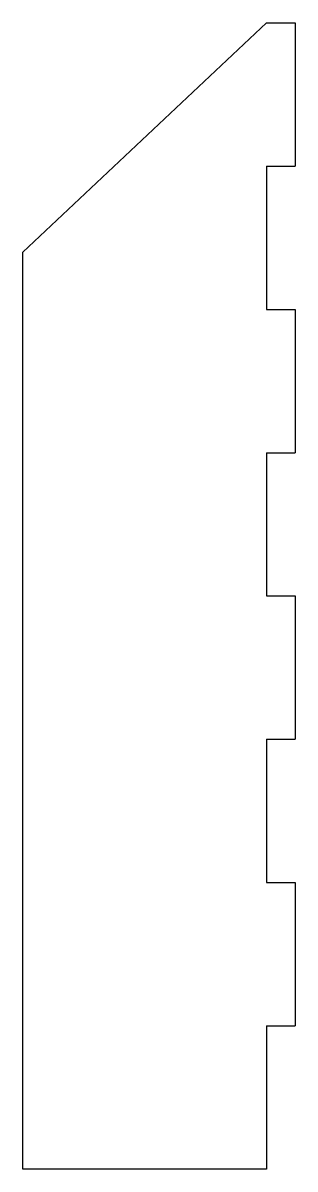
# Model space of a CAD drawing. Header units: millimetres. Extents: x 1 to 265, y 0 to 601.
# Drawn here: x 204.2 to 264.5, y 347 to 601 of the extents above; entities outside this region: 2.
import ezdxf

# ---------------------------------------------------------------- set-up
doc = ezdxf.new("R2010")
doc.units = ezdxf.units.MM
doc.styles.add('SLDTEXTSTYLE0', font='TXT', dxfattribs={"width": 0.7})

msp = doc.modelspace()

# ---------------------------------------------------------------- linework, layer by layer
at = {"color": 7, "linetype": 'Continuous', "lineweight": 25}
for p, q in [((204.22, 550.21), (258.2, 601.01)), ((258.2, 601.01), (264.55, 601.01)), ((264.55, 601.01), (264.55, 569.26)), ((258.2, 569.26), (264.55, 569.26)), ((258.2, 569.26), (258.2, 537.51)), ((204.22, 347.01), (204.22, 550.21)), ((258.2, 537.51), (264.55, 537.51)), ((264.55, 537.51), (264.55, 505.76)), ((258.2, 505.76), (264.55, 505.76)), ((258.2, 505.76), (258.2, 474.01)), ((258.2, 474.01), (264.55, 474.01)), ((264.55, 474.01), (264.55, 442.26)), ((258.2, 442.26), (264.55, 442.26)), ((258.2, 442.26), (258.2, 410.51)), ((258.2, 410.51), (264.55, 410.51)), ((264.55, 410.51), (264.55, 378.76)), ((258.2, 378.76), (264.55, 378.76)), ((258.2, 378.76), (258.2, 347.01)), ((258.2, 347.01), (204.22, 347.01))]:
    msp.add_line(p, q, dxfattribs=at)

# ---------------------------------------------------------------- texts
at = {"color": 7, "linetype": 'Continuous', "char_height": 14.5493, "attachment_point": 1, "style": 'SLDTEXTSTYLE0'}
for s, insert in [('SOLIDWORKS Educational Product.', (0, 40.58)), ('For Instructional Use Only.', (0, 18.76))]:
    msp.add_mtext(s, dxfattribs=dict(at, insert=insert))

doc.saveas('drawing.dxf')
